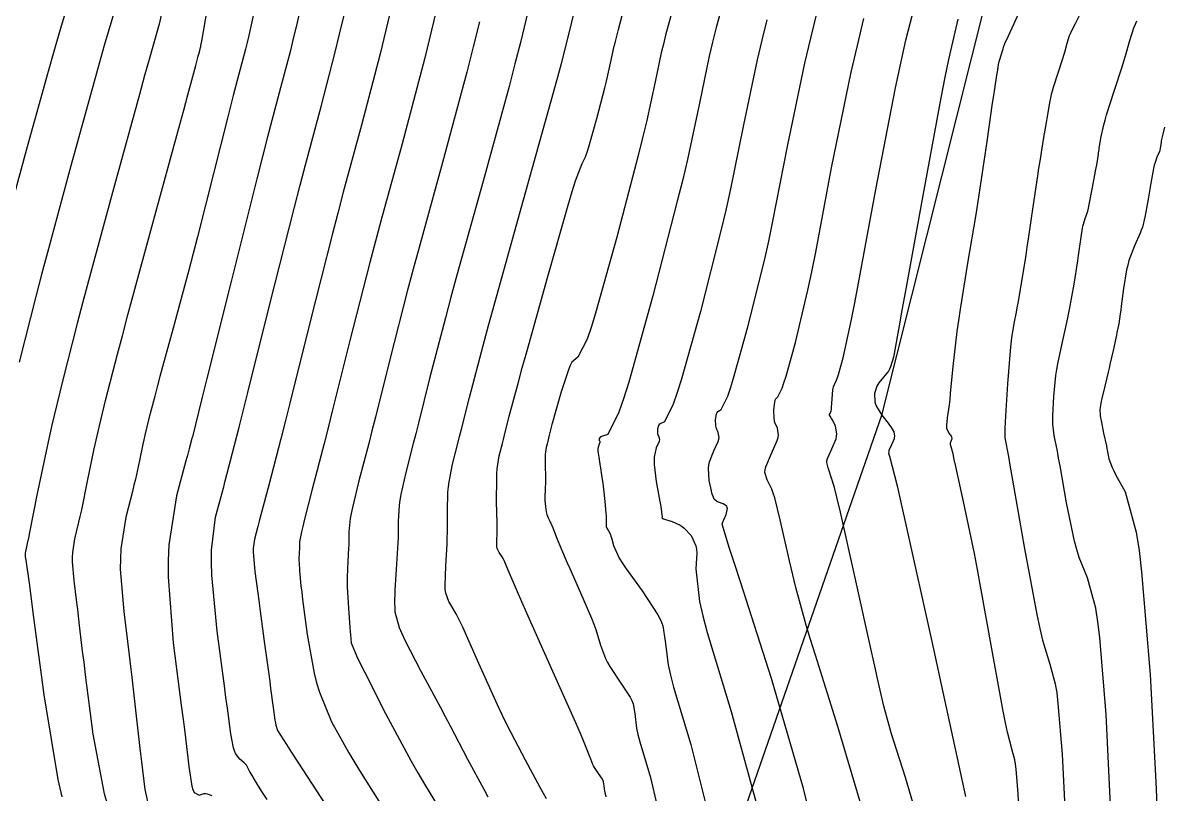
# Model space of a CAD drawing. Header units: metres. Extents: x 837475 to 838479, y 1189012 to 1191015.
# Drawn here: x 837751.3 to 837809.5, y 1189521.9 to 1189561.2 of the extents above; entities that cross this region are included whole.
import ezdxf

# ---------------------------------------------------------------- set-up
doc = ezdxf.new("R2010")
doc.units = ezdxf.units.M
doc.header["$LTSCALE"] = 0.3
for name, color, linetype in [('COTAS 10', 1, 'Continuous'), ('COTAS INT', 252, 'Continuous'), ('VIA2', 121, 'Continuous')]:
    doc.layers.add(name, color=color, linetype=linetype)

msp = doc.modelspace()

# ---------------------------------------------------------------- linework, layer by layer
at = {"layer": 'COTAS 10'}
for points in [[(837796.946, 1189520.777), (837796.368, 1189522.748), (837795.775, 1189524.615), (837795.647, 1189525.032), (837795.535, 1189525.406), (837795.263, 1189526.392), (837794.942, 1189527.8), (837794.8, 1189528.439), (837794.634, 1189529.187), (837793.845, 1189532.789), (837793.055, 1189536.292), (837792.89, 1189536.978), (837792.748, 1189537.54), (837792.428, 1189538.543), (837792.352, 1189538.813), (837792.365, 1189538.913), (837792.392, 1189539.023), (837792.608, 1189539.515), (837792.827, 1189540.034), (837792.854, 1189540.162), (837792.868, 1189540.284), (837792.8, 1189540.669), (837792.661, 1189540.955), (837792.631, 1189541.015), (837792.603, 1189541.067), (837792.532, 1189541.182), (837792.501, 1189541.24), (837792.5, 1189541.254), (837792.501, 1189541.268), (837792.532, 1189541.313), (837792.577, 1189541.455), (837792.588, 1189541.53), (837792.598, 1189541.621), (837792.629, 1189542.076), (837792.663, 1189542.526), (837792.676, 1189542.613), (837792.689, 1189542.684), (837792.748, 1189542.806), (837792.855, 1189543.023), (837792.9, 1189543.154), (837792.951, 1189543.316), (837793.187, 1189544.157), (837793.611, 1189546.108), (837793.781, 1189546.969), (837793.973, 1189547.97), (837794.854, 1189552.744), (837795.859, 1189557.925), (837796.128, 1189559.182), (837796.395, 1189560.362), (837797.327, 1189563.982)], [(837772.533, 1189562.357), (837772.179, 1189560.871), (837771.835, 1189559.467), (837770.682, 1189555.078), (837769.615, 1189551.194), (837769.325, 1189550.108), (837769.038, 1189549.017), (837768.021, 1189545.039), (837767.118, 1189541.439), (837766.901, 1189540.585), (837766.7, 1189539.794), (837766.095, 1189537.457), (837765.687, 1189535.871), (837765.609, 1189535.553), (837765.547, 1189535.288), (837765.451, 1189534.772), (837765.45, 1189534.581), (837765.448, 1189534.521), (837765.445, 1189534.458), (837765.428, 1189534.206), (837765.417, 1189533.902), (837765.418, 1189533.807), (837765.42, 1189533.706), (837765.442, 1189533.302), (837765.521, 1189532.537), (837765.56, 1189532.209), (837765.605, 1189531.83), (837765.829, 1189530.042), (837766.186, 1189528.072), (837766.315, 1189527.577), (837766.458, 1189527.105), (837767.082, 1189525.587), (837767.96, 1189524.014), (837768.262, 1189523.507), (837768.591, 1189522.97), (837769.991, 1189520.775)], [(837784.619, 1189562.402), (837784.129, 1189560.62), (837784.015, 1189560.161), (837783.909, 1189559.717), (837783.601, 1189558.241), (837783.149, 1189556.188), (837782.952, 1189555.381), (837782.724, 1189554.471), (837781.641, 1189550.32), (837780.554, 1189546.444), (837780.323, 1189545.706), (837780.122, 1189545.114), (837779.649, 1189544.188), (837779.35, 1189543.933), (837779.26, 1189543.763), (837779.165, 1189543.551), (837778.794, 1189542.428), (837778.461, 1189541.235), (837778.39, 1189540.979), (837778.329, 1189540.755), (837778.185, 1189540.214), (837778.111, 1189539.917), (837778.093, 1189539.846), (837778.076, 1189539.781), (837778.026, 1189539.588), (837777.995, 1189539.347), (837777.99, 1189539.252), (837777.987, 1189539.144), (837777.99, 1189538.65), (837777.997, 1189538.114), (837777.996, 1189537.979), (837777.994, 1189537.851), (837777.978, 1189537.438), (837777.966, 1189537.079), (837777.967, 1189536.984), (837777.97, 1189536.891), (837777.995, 1189536.574), (837778.04, 1189536.301), (837778.055, 1189536.237), (837778.071, 1189536.177), (837778.138, 1189536.001), (837778.219, 1189535.835), (837778.244, 1189535.78), (837778.269, 1189535.723), (837778.368, 1189535.486), (837778.488, 1189535.191), (837778.567, 1189534.996), (837778.733, 1189534.587), (837779.005, 1189533.945), (837779.113, 1189533.698), (837779.235, 1189533.421), (837779.793, 1189532.168), (837780.344, 1189530.876), (837780.462, 1189530.575), (837780.565, 1189530.298), (837780.812, 1189529.5), (837781.056, 1189528.822), (837781.158, 1189528.62), (837781.274, 1189528.412), (837781.817, 1189527.612), (837782.319, 1189526.858), (837782.409, 1189526.679), (837782.478, 1189526.513), (837782.553, 1189526.024), (837782.638, 1189525.276), (837782.715, 1189524.948), (837782.814, 1189524.567), (837783.362, 1189522.754), (837784.003, 1189519.969)], [(837755.682, 1189521.282), (837755.49, 1189521.929), (837754.922, 1189524.965), (837754.529, 1189527.995), (837754.447, 1189528.639), (837754.377, 1189529.198), (837754.219, 1189530.51), (837754.127, 1189531.324), (837754.098, 1189531.569), (837754.067, 1189531.822), (837753.942, 1189532.805), (837753.866, 1189533.763), (837753.866, 1189534), (837753.876, 1189534.225), (837753.987, 1189534.936), (837754.189, 1189535.77), (837754.257, 1189536.073), (837754.329, 1189536.406), (837754.63, 1189537.871), (837754.972, 1189539.516), (837755.071, 1189539.964), (837755.171, 1189540.408), (837755.543, 1189541.984), (837756.155, 1189544.344), (837756.405, 1189545.283), (837756.691, 1189546.345), (837758.016, 1189551.21), (837759.289, 1189555.864), (837759.542, 1189556.794), (837759.752, 1189557.568), (837760.153, 1189559.064), (837760.256, 1189559.474), (837760.279, 1189559.564), (837760.299, 1189559.642), (837760.351, 1189559.838), (837760.39, 1189559.987), (837760.402, 1189560.035), (837760.414, 1189560.087), (837760.463, 1189560.303), (837760.734, 1189561.889)], [(837809.596, 1189555.923), (837809.497, 1189555.564), (837809.438, 1189555.29), (837809.425, 1189555.221), (837809.413, 1189555.154), (837809.385, 1189554.938), (837809.348, 1189554.744), (837809.332, 1189554.69), (837809.313, 1189554.637), (837809.222, 1189554.448), (837809.105, 1189554.122), (837809.069, 1189553.982), (837809.033, 1189553.821), (837808.89, 1189553.063), (837808.753, 1189552.252), (837808.72, 1189552.057), (837808.688, 1189551.876), (837808.592, 1189551.331), (837808.46, 1189550.827), (837808.407, 1189550.672), (837808.346, 1189550.51), (837808.065, 1189549.867), (837807.777, 1189549.115), (837807.712, 1189548.884), (837807.653, 1189548.643), (837807.494, 1189547.688), (837807.385, 1189546.793), (837807.358, 1189546.59), (837807.333, 1189546.405), (837807.251, 1189545.9), (837807.162, 1189545.458), (837807.132, 1189545.313), (837807.1, 1189545.159), (837806.964, 1189544.525), (837806.807, 1189543.822), (837806.761, 1189543.626), (837806.715, 1189543.429), (837806.54, 1189542.71), (837806.391, 1189542.087), (837806.362, 1189541.951), (837806.337, 1189541.831), (837806.29, 1189541.527), (837806.311, 1189541.219), (837806.329, 1189541.097), (837806.352, 1189540.958), (837806.481, 1189540.323), (837806.623, 1189539.67), (837806.654, 1189539.52), (837806.682, 1189539.384), (837806.755, 1189539.004), (837806.915, 1189538.568), (837806.997, 1189538.397), (837807.096, 1189538.204), (837807.59, 1189537.321), (837808.151, 1189535.268), (837808.291, 1189534.337), (837808.424, 1189533.248), (837808.851, 1189528.005), (837809.156, 1189522.195), (837809.211, 1189520.748)]]:
    msp.add_lwpolyline(points, dxfattribs=at)
at = {"layer": 'COTAS INT'}
for points in [[(837754.21, 1189564.219), (837753.193, 1189560.783), (837752.905, 1189559.786), (837752.615, 1189558.768), (837751.543, 1189554.924), (837750.481, 1189550.972)], [(837765.909, 1189563.867), (837765.288, 1189561.115), (837765.13, 1189560.45), (837764.979, 1189559.828), (837764.483, 1189557.934), (837763.818, 1189555.434), (837763.56, 1189554.43), (837763.269, 1189553.29), (837761.951, 1189548.048), (837760.719, 1189543.109), (837760.482, 1189542.161), (837760.29, 1189541.394), (837759.976, 1189540.138), (837759.959, 1189540.078), (837759.956, 1189540.065), (837759.953, 1189540.054), (837759.945, 1189540.024), (837759.94, 1189540.005), (837759.939, 1189540), (837759.938, 1189539.994), (837759.934, 1189539.974), (837759.813, 1189539.523), (837759.738, 1189539.246), (837759.645, 1189538.902), (837759.16, 1189537.114), (837758.77, 1189534.615), (837758.737, 1189533.824), (837758.736, 1189532.991), (837759.003, 1189529.623), (837759.414, 1189526.439), (837759.504, 1189525.72), (837759.585, 1189525.073), (837759.789, 1189523.325), (837759.954, 1189522.318), (837760.009, 1189522.137), (837760.068, 1189521.999), (837760.317, 1189521.855), (837760.585, 1189521.933), (837760.657, 1189521.935), (837760.728, 1189521.928), (837760.973, 1189521.831)], [(837787.506, 1189563.904), (837786.71, 1189561.007), (837786.524, 1189560.261), (837786.352, 1189559.54), (837785.852, 1189557.142), (837785.241, 1189554.274), (837785, 1189553.257), (837784.727, 1189552.144), (837783.48, 1189547.321), (837782.244, 1189542.919), (837781.978, 1189542.072), (837781.746, 1189541.386), (837781.182, 1189540.251), (837780.903, 1189540.168), (837780.849, 1189540.146), (837780.806, 1189540.124), (837780.735, 1189540.046), (837780.737, 1189539.978), (837780.74, 1189539.962), (837780.743, 1189539.947), (837780.764, 1189539.902), (837780.773, 1189539.849), (837780.769, 1189539.828), (837780.762, 1189539.805), (837780.716, 1189539.702), (837780.677, 1189539.537), (837780.675, 1189539.476), (837780.677, 1189539.406), (837780.715, 1189539.098), (837780.777, 1189538.741), (837780.793, 1189538.642), (837780.809, 1189538.542), (837780.863, 1189538.178), (837780.92, 1189537.748), (837780.937, 1189537.606), (837780.955, 1189537.455), (837781.026, 1189536.827), (837781.083, 1189536.236), (837781.092, 1189536.108), (837781.099, 1189535.996), (837781.097, 1189535.719), (837781.102, 1189535.553), (837781.112, 1189535.511), (837781.125, 1189535.47), (837781.206, 1189535.335), (837781.311, 1189535.144), (837781.34, 1189535.068), (837781.37, 1189534.982), (837781.476, 1189534.586), (837781.764, 1189533.949), (837781.908, 1189533.711), (837782.079, 1189533.446), (837782.929, 1189532.268), (837783.737, 1189531.052), (837783.883, 1189530.764), (837783.994, 1189530.497), (837784.114, 1189529.708), (837784.252, 1189528.503), (837784.375, 1189527.974), (837784.535, 1189527.36), (837785.418, 1189524.438), (837786.41, 1189520.493)], [(837758.732, 1189563.283), (837758.302, 1189561.237), (837757.77, 1189559.379), (837757.539, 1189558.55), (837757.271, 1189557.585), (837756, 1189552.964), (837754.673, 1189548.078), (837754.371, 1189546.946), (837754.097, 1189545.91), (837753.342, 1189542.964), (837752.796, 1189540.66), (837752.653, 1189540.028), (837752.514, 1189539.399), (837752.044, 1189537.148), (837751.682, 1189535.336), (837751.611, 1189534.983), (837751.554, 1189534.695), (837751.452, 1189534.192), (837751.446, 1189534.088), (837751.448, 1189534.052), (837751.452, 1189534.012), (837751.479, 1189533.841), (837751.643, 1189532.67), (837751.732, 1189531.999), (837751.841, 1189531.179), (837752.395, 1189526.964), (837753.105, 1189522.656), (837753.312, 1189521.776)], [(837777.489, 1189563.461), (837776.718, 1189560.235), (837776.442, 1189559.159), (837776.138, 1189558.004), (837774.814, 1189553.174), (837773.482, 1189548.379), (837773.173, 1189547.245), (837772.89, 1189546.196), (837772.087, 1189543.109), (837771.515, 1189540.83), (837771.378, 1189540.29), (837771.25, 1189539.789), (837770.868, 1189538.309), (837770.612, 1189537.182), (837770.565, 1189536.903), (837770.528, 1189536.638), (837770.479, 1189535.804), (837770.475, 1189534.98), (837770.466, 1189534.723), (837770.454, 1189534.452), (837770.381, 1189533.367), (837770.313, 1189532.324), (837770.303, 1189532.079), (837770.298, 1189531.854), (837770.311, 1189531.2), (837770.539, 1189530.414), (837770.669, 1189530.105), (837770.828, 1189529.757), (837771.642, 1189528.172), (837772.618, 1189526.363), (837772.878, 1189525.874), (837773.134, 1189525.39), (837774.025, 1189523.687), (837774.844, 1189522.154), (837775.055, 1189521.778)], [(837756.256, 1189562.728), (837755.482, 1189560.081), (837755.222, 1189559.168), (837754.943, 1189558.177), (837753.771, 1189553.944), (837752.577, 1189549.525), (837752.284, 1189548.416), (837752.007, 1189547.357), (837751.141, 1189543.944)], [(837778.042, 1189521.665), (837777.897, 1189521.936), (837777.732, 1189522.242), (837776.971, 1189523.644), (837776.066, 1189525.396), (837775.81, 1189525.922), (837775.551, 1189526.466), (837774.598, 1189528.578), (837773.776, 1189530.418), (837773.599, 1189530.79), (837773.445, 1189531.103), (837773.074, 1189531.737), (837772.91, 1189532.162), (837772.887, 1189532.343), (837772.874, 1189532.551), (837772.905, 1189533.532), (837772.975, 1189534.665), (837772.987, 1189534.97), (837772.994, 1189535.27), (837772.993, 1189536.32), (837773.018, 1189537.313), (837773.043, 1189537.578), (837773.075, 1189537.837), (837773.254, 1189538.736), (837773.526, 1189539.786), (837773.616, 1189540.142), (837773.713, 1189540.526), (837774.12, 1189542.144), (837774.816, 1189544.786), (837775.097, 1189545.814), (837775.415, 1189546.971), (837776.88, 1189552.222), (837778.29, 1189557.273), (837778.574, 1189558.303), (837778.811, 1189559.173), (837779.283, 1189560.989), (837779.699, 1189562.806)], [(837763.186, 1189562.085), (837762.851, 1189560.601), (837762.766, 1189560.243), (837762.684, 1189559.907), (837762.417, 1189558.886), (837762.059, 1189557.538), (837761.919, 1189556.997), (837761.763, 1189556.382), (837761.052, 1189553.556), (837760.235, 1189550.338), (837760.012, 1189549.477), (837759.79, 1189548.629), (837758.996, 1189545.674), (837758.325, 1189543.212), (837758.181, 1189542.674), (837758.054, 1189542.199), (837757.744, 1189541.004), (837757.555, 1189540.207), (837757.505, 1189539.982), (837757.455, 1189539.755), (837757.282, 1189538.922), (837757.071, 1189537.964), (837756.997, 1189537.659), (837756.917, 1189537.336), (837756.574, 1189536.025), (837756.323, 1189534.42), (837756.302, 1189533.912), (837756.301, 1189533.377), (837756.472, 1189531.214), (837756.755, 1189528.995), (837756.825, 1189528.423), (837756.891, 1189527.871), (837757.099, 1189526.033), (837757.281, 1189524.393), (837757.331, 1189523.965), (837757.38, 1189523.549), (837757.556, 1189522.144), (837757.807, 1189520.985)], [(837770.162, 1189562.142), (837769.859, 1189560.865), (837769.567, 1189559.67), (837768.616, 1189556.03), (837767.681, 1189552.601), (837767.401, 1189551.539), (837767.111, 1189550.427), (837765.989, 1189546.004), (837764.945, 1189541.84), (837764.705, 1189540.892), (837764.487, 1189540.032), (837763.876, 1189537.666), (837763.478, 1189536.155), (837763.393, 1189535.835), (837763.319, 1189535.557), (837763.146, 1189534.907), (837763.088, 1189534.427), (837763.087, 1189534.256), (837763.093, 1189534.069), (837763.17, 1189533.257), (837763.317, 1189532.15), (837763.367, 1189531.778), (837763.421, 1189531.376), (837763.65, 1189529.686), (837763.874, 1189528.027), (837763.926, 1189527.646), (837763.972, 1189527.297), (837764.1, 1189526.319), (837764.193, 1189525.679), (837764.217, 1189525.544), (837764.241, 1189525.428), (837764.321, 1189525.161), (837764.781, 1189524.434), (837765.044, 1189524.028), (837765.365, 1189523.533), (837767.017, 1189521.005)], [(837781.093, 1189521.774), (837781.054, 1189521.922), (837781.025, 1189522.049), (837780.991, 1189522.339), (837780.963, 1189522.53), (837780.936, 1189522.594), (837780.901, 1189522.663), (837780.706, 1189522.956), (837780.495, 1189523.267), (837780.45, 1189523.348), (837780.41, 1189523.426), (837780.315, 1189523.69), (837779.973, 1189524.549), (837779.778, 1189525.003), (837779.539, 1189525.551), (837778.313, 1189528.31), (837777.053, 1189531.131), (837776.793, 1189531.718), (837776.572, 1189532.221), (837776.092, 1189533.335), (837775.884, 1189533.815), (837775.834, 1189533.918), (837775.786, 1189534.008), (837775.642, 1189534.227), (837775.548, 1189534.394), (837775.532, 1189534.452), (837775.521, 1189534.514), (837775.516, 1189534.782), (837775.529, 1189535.28), (837775.529, 1189535.488), (837775.528, 1189535.726), (837775.507, 1189536.836), (837775.508, 1189537.988), (837775.52, 1189538.253), (837775.537, 1189538.493), (837775.64, 1189539.162), (837775.801, 1189539.784), (837775.854, 1189539.994), (837775.912, 1189540.221), (837776.152, 1189541.179), (837776.615, 1189542.922), (837776.813, 1189543.643), (837777.041, 1189544.468), (837778.114, 1189548.311), (837779.156, 1189551.944), (837779.364, 1189552.636), (837779.537, 1189553.193), (837779.868, 1189554.071), (837780.046, 1189554.418), (837780.121, 1189554.64), (837780.208, 1189554.916), (837780.616, 1189556.37), (837781.021, 1189557.927), (837781.107, 1189558.268), (837781.181, 1189558.571), (837781.35, 1189559.34), (837781.466, 1189559.894), (837781.505, 1189560.06), (837781.549, 1189560.232), (837781.732, 1189560.901), (837782.047, 1189562.142)], [(837763.796, 1189521.629), (837763.529, 1189522.049), (837763.307, 1189522.402), (837762.883, 1189523.121), (837762.732, 1189523.381), (837762.682, 1189523.444), (837762.628, 1189523.503), (837762.403, 1189523.687), (837762.181, 1189523.983), (837762.129, 1189524.112), (837762.08, 1189524.263), (837761.939, 1189524.979), (837761.762, 1189526.3), (837761.692, 1189526.831), (837761.612, 1189527.435), (837761.248, 1189530.211), (837760.976, 1189533.079), (837760.954, 1189533.74), (837760.957, 1189534.343), (837761.161, 1189536.038), (837761.493, 1189537.271), (837761.577, 1189537.582), (837761.657, 1189537.88), (837761.914, 1189538.848), (837762.368, 1189540.63), (837762.573, 1189541.442), (837762.811, 1189542.391), (837763.956, 1189546.97), (837765.185, 1189551.838), (837765.477, 1189552.97), (837765.748, 1189554.009), (837766.55, 1189556.982), (837767.273, 1189559.749), (837767.494, 1189560.658), (837767.725, 1189561.629)], [(837791.511, 1189520.819), (837791.174, 1189522.195), (837789.531, 1189527.806), (837787.943, 1189532.732), (837787.64, 1189533.676), (837787.398, 1189534.438), (837787.017, 1189535.673), (837787.052, 1189535.78), (837787.072, 1189535.83), (837787.096, 1189535.889), (837787.218, 1189536.176), (837787.287, 1189536.469), (837787.276, 1189536.532), (837787.254, 1189536.586), (837787.066, 1189536.713), (837786.832, 1189536.795), (837786.78, 1189536.821), (837786.733, 1189536.847), (837786.612, 1189536.953), (837786.521, 1189537.169), (837786.494, 1189537.265), (837786.466, 1189537.376), (837786.357, 1189537.908), (837786.324, 1189538.525), (837786.343, 1189538.691), (837786.374, 1189538.853), (837786.591, 1189539.42), (837786.807, 1189539.897), (837786.837, 1189540.003), (837786.855, 1189540.098), (837786.815, 1189540.345), (837786.72, 1189540.552), (837786.703, 1189540.622), (837786.69, 1189540.698), (837786.68, 1189541.015), (837786.734, 1189541.308), (837786.762, 1189541.368), (837786.796, 1189541.419), (837786.965, 1189541.528), (837787.3, 1189542.205), (837787.439, 1189542.613), (837787.597, 1189543.118), (837788.333, 1189545.739), (837789.169, 1189549.126), (837789.39, 1189550.113), (837789.607, 1189551.122), (837790.353, 1189554.943), (837791.237, 1189559.187), (837791.542, 1189560.462), (837791.872, 1189561.781)], [(837802.192, 1189520.424), (837802.12, 1189521.918), (837802.018, 1189523.174), (837801.986, 1189523.434), (837801.952, 1189523.657), (837801.818, 1189524.149), (837801.577, 1189525.062), (837801.476, 1189525.551), (837801.36, 1189526.142), (837800.817, 1189529.129), (837800.204, 1189532.521), (837800.043, 1189533.367), (837799.887, 1189534.173), (837799.355, 1189536.748), (837798.944, 1189538.614), (837798.862, 1189538.973), (837798.796, 1189539.264), (837798.673, 1189539.745), (837798.66, 1189539.792), (837798.662, 1189539.809), (837798.667, 1189539.829), (837798.705, 1189539.915), (837798.743, 1189540.006), (837798.748, 1189540.028), (837798.75, 1189540.05), (837798.738, 1189540.117), (837798.694, 1189540.192), (837798.676, 1189540.218), (837798.655, 1189540.246), (837798.56, 1189540.368), (837798.486, 1189540.563), (837798.479, 1189540.638), (837798.478, 1189540.722), (837798.52, 1189541.101), (837798.612, 1189541.768), (837798.643, 1189542.034), (837798.675, 1189542.335), (837798.809, 1189543.716), (837799.013, 1189545.504), (837799.089, 1189546.061), (837799.174, 1189546.645), (837799.554, 1189548.98), (837799.97, 1189551.462), (837800.078, 1189552.138), (837800.184, 1189552.809), (837800.538, 1189555.196), (837800.818, 1189557.148), (837800.875, 1189557.545), (837800.925, 1189557.88), (837801.032, 1189558.575), (837801.078, 1189558.835), (837801.088, 1189558.896), (837801.098, 1189558.953), (837801.124, 1189559.117), (837801.156, 1189559.272), (837801.169, 1189559.322), (837801.184, 1189559.377), (837801.255, 1189559.6), (837801.328, 1189559.821), (837801.344, 1189559.872), (837801.358, 1189559.92), (837801.397, 1189560.06), (837801.434, 1189560.176), (837801.447, 1189560.209), (837801.462, 1189560.242), (837801.526, 1189560.363), (837801.913, 1189561.212), (837802.132, 1189561.704)], [(837805.466, 1189562.07), (837805.034, 1189561.198), (837804.823, 1189560.797), (837804.774, 1189560.688), (837804.73, 1189560.581), (837804.609, 1189560.198), (837804.481, 1189559.737), (837804.433, 1189559.579), (837804.379, 1189559.408), (837804.14, 1189558.682), (837803.906, 1189557.944), (837803.856, 1189557.765), (837803.812, 1189557.597), (837803.707, 1189557.085), (837803.622, 1189556.545), (837803.591, 1189556.359), (837803.556, 1189556.158), (837803.405, 1189555.301), (837803.219, 1189554.19), (837803.162, 1189553.829), (837803.103, 1189553.445), (837802.871, 1189551.862), (837802.632, 1189550.222), (837802.569, 1189549.801), (837802.506, 1189549.394), (837802.291, 1189548.045), (837802.103, 1189546.955), (837802.058, 1189546.711), (837802.017, 1189546.492), (837801.892, 1189545.911), (837801.781, 1189545.186), (837801.748, 1189544.876), (837801.713, 1189544.518), (837801.58, 1189542.832), (837801.474, 1189541.194), (837801.457, 1189540.868), (837801.445, 1189540.596), (837801.447, 1189540.072), (837801.62, 1189539.121), (837801.716, 1189538.579), (837801.833, 1189537.917), (837802.428, 1189534.523), (837803.075, 1189531.063), (837803.224, 1189530.359), (837803.36, 1189529.765), (837803.742, 1189528.54), (837804.018, 1189527.528), (837804.087, 1189527.069), (837804.153, 1189526.532), (837804.364, 1189523.947), (837804.513, 1189520.873)], [(837774.626, 1189561.296), (837774.31, 1189560.015), (837773.987, 1189558.735), (837772.748, 1189554.126), (837771.548, 1189549.786), (837771.249, 1189548.676), (837770.964, 1189547.607), (837770.054, 1189544.074), (837769.316, 1189541.134), (837769.14, 1189540.437), (837768.975, 1189539.792), (837768.481, 1189537.883), (837768.15, 1189536.526), (837768.087, 1189536.228), (837768.038, 1189535.963), (837767.965, 1189535.288), (837767.962, 1189534.781), (837767.957, 1189534.622), (837767.949, 1189534.455), (837767.905, 1189533.787), (837767.875, 1189532.981), (837767.877, 1189532.728), (837767.883, 1189532.461), (837767.941, 1189531.389), (837768.017, 1189530.413), (837768.033, 1189530.207), (837768.049, 1189530.03), (837768.089, 1189529.621), (837768.375, 1189528.929), (837768.546, 1189528.574), (837768.755, 1189528.147), (837769.842, 1189526.013), (837771.138, 1189523.593), (837771.481, 1189522.987), (837771.816, 1189522.408), (837772.966, 1189520.545)], [(837789.291, 1189561.394), (837789.033, 1189560.362), (837788.795, 1189559.364), (837788.102, 1189556.042), (837787.424, 1189552.698), (837787.195, 1189551.685), (837786.948, 1189550.635), (837785.906, 1189546.53), (837784.92, 1189543.018), (837784.708, 1189542.342), (837784.523, 1189541.795), (837784.074, 1189540.89), (837783.849, 1189540.794), (837783.805, 1189540.757), (837783.77, 1189540.716), (837783.707, 1189540.531), (837783.714, 1189540.338), (837783.721, 1189540.292), (837783.732, 1189540.249), (837783.789, 1189540.123), (837783.814, 1189539.973), (837783.803, 1189539.916), (837783.785, 1189539.851), (837783.654, 1189539.561), (837783.543, 1189539.097), (837783.538, 1189538.922), (837783.543, 1189538.727), (837783.652, 1189537.858), (837783.803, 1189537.014), (837783.834, 1189536.835), (837783.861, 1189536.68), (837783.92, 1189536.316), (837783.942, 1189536.141), (837783.945, 1189536.104), (837783.947, 1189536.073), (837783.944, 1189536.004), (837784.018, 1189535.953), (837784.068, 1189535.933), (837784.131, 1189535.91), (837784.467, 1189535.808), (837784.871, 1189535.627), (837784.976, 1189535.555), (837785.079, 1189535.473), (837785.429, 1189535.099), (837785.67, 1189534.571), (837785.703, 1189534.393), (837785.723, 1189534.201), (837785.675, 1189533.392), (837785.865, 1189531.73), (837786.035, 1189531), (837786.256, 1189530.154), (837787.475, 1189526.122), (837788.792, 1189521.344)], [(837794.051, 1189521.514), (837792.925, 1189525.352), (837791.771, 1189528.99), (837791.522, 1189529.802), (837791.304, 1189530.529), (837790.772, 1189532.45), (837790.449, 1189533.809), (837790.363, 1189534.183), (837790.278, 1189534.555), (837789.98, 1189535.89), (837789.7, 1189537.012), (837789.626, 1189537.25), (837789.554, 1189537.457), (837789.305, 1189537.942), (837789.194, 1189538.318), (837789.209, 1189538.455), (837789.243, 1189538.608), (837789.529, 1189539.279), (837789.829, 1189539.943), (837789.872, 1189540.091), (837789.897, 1189540.222), (837789.84, 1189540.566), (837789.708, 1189540.855), (837789.684, 1189540.953), (837789.667, 1189541.058), (837789.652, 1189541.499), (837789.698, 1189541.9), (837789.718, 1189541.979), (837789.742, 1189542.045), (837789.856, 1189542.167), (837790.078, 1189542.614), (837790.169, 1189542.884), (837790.274, 1189543.217), (837790.76, 1189544.948), (837791.39, 1189547.617), (837791.586, 1189548.541), (837791.79, 1189549.546), (837792.603, 1189553.843), (837793.596, 1189558.722), (837793.914, 1189560.093), (837794.25, 1189561.472)], [(837799.035, 1189561.438), (837798.561, 1189559.373), (837798.379, 1189558.47), (837798.174, 1189557.422), (837797.249, 1189552.441), (837796.367, 1189547.574), (837796.191, 1189546.598), (837796.043, 1189545.784), (837795.752, 1189544.188), (837795.614, 1189543.702), (837795.563, 1189543.588), (837795.506, 1189543.482), (837795.254, 1189543.174), (837795.007, 1189542.892), (837794.953, 1189542.804), (837794.906, 1189542.71), (837794.79, 1189542.335), (837794.804, 1189541.919), (837794.839, 1189541.8), (837794.887, 1189541.68), (837795.172, 1189541.233), (837795.491, 1189540.826), (837795.56, 1189540.731), (837795.62, 1189540.644), (837795.769, 1189540.393), (837795.809, 1189540.167), (837795.801, 1189540.095), (837795.785, 1189540.02), (837795.656, 1189539.715), (837795.529, 1189539.426), (837795.513, 1189539.361), (837795.506, 1189539.302), (837795.55, 1189539.144), (837795.942, 1189537.623), (837796.153, 1189536.705), (837796.41, 1189535.572), (837797.709, 1189529.687), (837799.434, 1189521.79)], [(837806.833, 1189521.322), (837806.608, 1189525.976), (837806.289, 1189529.89), (837806.189, 1189530.703), (837806.085, 1189531.398), (837805.666, 1189532.931), (837805.228, 1189533.984), (837805.11, 1189534.378), (837804.995, 1189534.816), (837804.592, 1189536.764), (837804.258, 1189538.65), (837804.185, 1189539.05), (837804.121, 1189539.395), (837803.964, 1189540.197), (837803.899, 1189540.777), (837803.893, 1189540.982), (837803.892, 1189541.207), (837803.935, 1189542.179), (837804.047, 1189543.262), (837804.091, 1189543.557), (837804.139, 1189543.849), (837804.36, 1189544.884), (837804.609, 1189545.969), (837804.675, 1189546.292), (837804.741, 1189546.626), (837804.971, 1189547.913), (837805.163, 1189549.103), (837805.205, 1189549.375), (837805.242, 1189549.623), (837805.335, 1189550.308), (837805.404, 1189550.773), (837805.427, 1189550.881), (837805.45, 1189550.979), (837805.548, 1189551.261), (837805.67, 1189551.638), (837805.709, 1189551.798), (837805.75, 1189551.981), (837805.919, 1189552.838), (837806.072, 1189553.681), (837806.103, 1189553.855), (837806.129, 1189554.002), (837806.185, 1189554.318), (837806.207, 1189554.452), (837806.212, 1189554.485), (837806.216, 1189554.516), (837806.228, 1189554.61), (837806.25, 1189554.775), (837806.261, 1189554.85), (837806.273, 1189554.937), (837806.335, 1189555.36), (837806.486, 1189556.036), (837806.555, 1189556.284), (837806.635, 1189556.557), (837807.025, 1189557.763), (837807.431, 1189558.995), (837807.522, 1189559.285), (837807.604, 1189559.553), (837807.821, 1189560.336), (837808.027, 1189560.985), (837808.101, 1189561.168), (837808.183, 1189561.353)]]:
    msp.add_lwpolyline(points, dxfattribs=at)
at = {"layer": 'VIA2'}
for p, q in [((837795.172, 1189541.233), (837806.639, 1189586.896)), ((837723.495, 1189335.311), (837795.172, 1189541.233))]:
    msp.add_line(p, q, dxfattribs=at)

doc.saveas('drawing.dxf')
